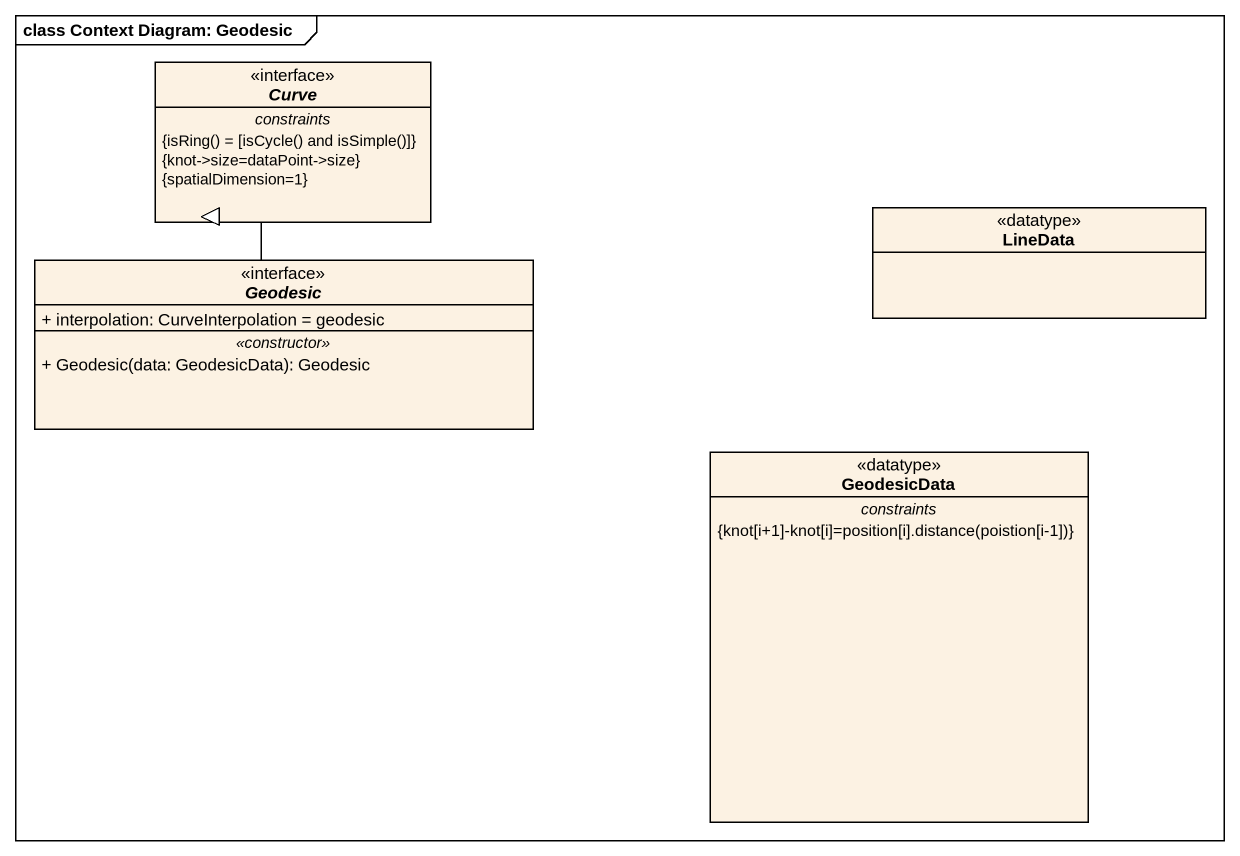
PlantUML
@startuml
mainframe class Context Diagram: Geodesic
hide circle
hide empty members
skinparam classAttributeIconSize 0
interface Curve {
  -- constraints --
  {field} {isRing() = [isCycle() and isSimple()]}
  {knot->size=dataPoint->size}
  {spatialDimension=1}
}
interface Geodesic {
  + interpolation: CurveInterpolation = geodesic
  .. <<constructor>> ..
  + Geodesic(data: GeodesicData): Geodesic
}
class LineData <<datatype>>
class GeodesicData <<datatype>> {
  -- constraints --
  {field} {knot[i+1]-knot[i]=position[i].distance(poistion[i-1])}
}
Geodesic -up-|> Curve
@enduml
